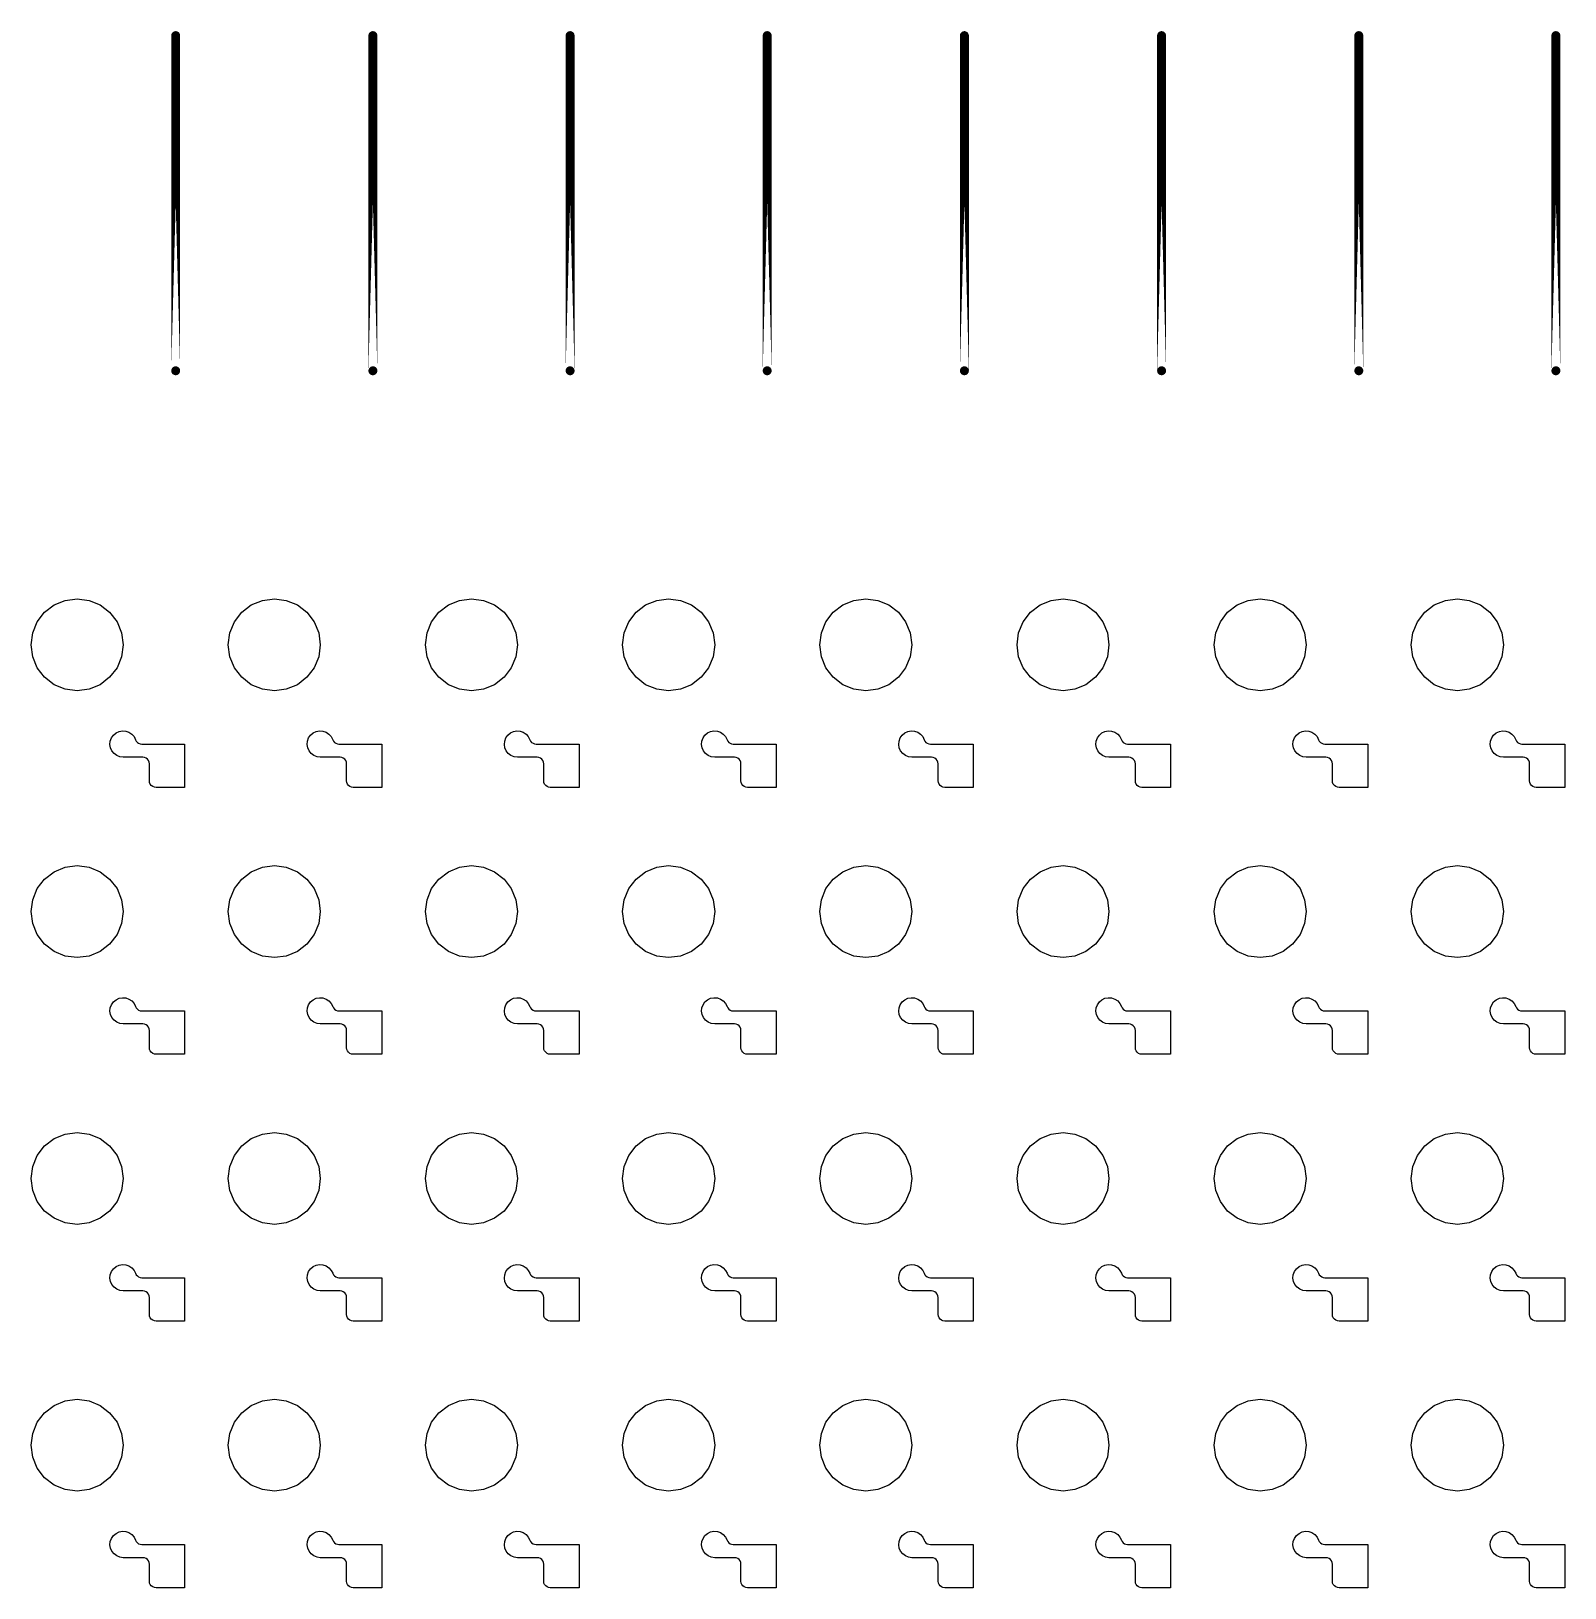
# Model space of a CAD drawing. Extents: x 11 to 212, y 11 to 212.
# Drawn here: x 65.79 to 79.52, y 161.51 to 175.44 of the extents above; entities that cross this region are included whole.
import ezdxf

# ---------------------------------------------------------------- set-up
doc = ezdxf.new("R2010")
doc.units = 0
doc.layers.get('0').update_dxf_attribs({"linetype": 'continuous'})
doc.layers.add('C3', color=7, linetype='continuous')

# ---------------------------------------------------------------- blocks, each defined once
blk = doc.blocks.new('cutlineendpoint')
at = {"const_width": 0.04}
blk.add_lwpolyline([(-0.02, 0, 1), (0.02, 0, 1)], format="xyb", close=True, dxfattribs=at)

msp = doc.modelspace()

# ---------------------------------------------------------------- linework, layer by layer
at = {"layer": 'C3', "const_width": 0.08}
for points in [[(67.082, 172.4), (67.082, 175.4)], [(68.847, 172.4), (68.847, 175.4)], [(70.612, 172.4), (70.612, 175.4)], [(72.376, 172.4), (72.376, 175.4)], [(74.141, 172.4), (74.141, 175.4)], [(75.906, 172.4), (75.906, 175.4)], [(77.671, 172.4), (77.671, 175.4)], [(79.435, 172.4), (79.435, 175.4)]]:
    msp.add_lwpolyline(points, close=True, dxfattribs=at)
at = {"layer": 'C3'}
for points in [[(66.612, 169.947), (66.598, 169.84), (66.557, 169.741), (66.491, 169.656), (66.406, 169.59), (66.307, 169.549), (66.2, 169.535), (66.093, 169.549), (65.994, 169.59), (65.909, 169.656), (65.843, 169.741), (65.802, 169.84), (65.788, 169.947), (65.802, 170.054), (65.843, 170.153), (65.909, 170.238), (65.994, 170.304), (66.093, 170.345), (66.2, 170.359), (66.307, 170.345), (66.406, 170.304), (66.491, 170.238), (66.557, 170.153), (66.598, 170.054)], [(68.376, 169.947), (68.362, 169.84), (68.321, 169.741), (68.256, 169.656), (68.171, 169.59), (68.071, 169.549), (67.965, 169.535), (67.858, 169.549), (67.759, 169.59), (67.674, 169.656), (67.608, 169.741), (67.567, 169.84), (67.553, 169.947), (67.567, 170.054), (67.608, 170.153), (67.674, 170.238), (67.759, 170.304), (67.858, 170.345), (67.965, 170.359), (68.071, 170.345), (68.171, 170.304), (68.256, 170.238), (68.321, 170.153), (68.362, 170.054)], [(70.141, 169.947), (70.127, 169.84), (70.086, 169.741), (70.021, 169.656), (69.935, 169.59), (69.836, 169.549), (69.729, 169.535), (69.623, 169.549), (69.524, 169.59), (69.438, 169.656), (69.373, 169.741), (69.332, 169.84), (69.318, 169.947), (69.332, 170.054), (69.373, 170.153), (69.438, 170.238), (69.524, 170.304), (69.623, 170.345), (69.729, 170.359), (69.836, 170.345), (69.935, 170.304), (70.021, 170.238), (70.086, 170.153), (70.127, 170.054)], [(71.906, 169.947), (71.892, 169.84), (71.851, 169.741), (71.785, 169.656), (71.7, 169.59), (71.601, 169.549), (71.494, 169.535), (71.388, 169.549), (71.288, 169.59), (71.203, 169.656), (71.138, 169.741), (71.096, 169.84), (71.082, 169.947), (71.096, 170.054), (71.138, 170.153), (71.203, 170.238), (71.288, 170.304), (71.388, 170.345), (71.494, 170.359), (71.601, 170.345), (71.7, 170.304), (71.785, 170.238), (71.851, 170.153), (71.892, 170.054)], [(73.671, 169.947), (73.657, 169.84), (73.615, 169.741), (73.55, 169.656), (73.465, 169.59), (73.365, 169.549), (73.259, 169.535), (73.152, 169.549), (73.053, 169.59), (72.968, 169.656), (72.902, 169.741), (72.861, 169.84), (72.847, 169.947), (72.861, 170.054), (72.902, 170.153), (72.968, 170.238), (73.053, 170.304), (73.152, 170.345), (73.259, 170.359), (73.365, 170.345), (73.465, 170.304), (73.55, 170.238), (73.615, 170.153), (73.657, 170.054)], [(75.435, 169.947), (75.421, 169.84), (75.38, 169.741), (75.315, 169.656), (75.229, 169.59), (75.13, 169.549), (75.024, 169.535), (74.917, 169.549), (74.818, 169.59), (74.732, 169.656), (74.667, 169.741), (74.626, 169.84), (74.612, 169.947), (74.626, 170.054), (74.667, 170.153), (74.732, 170.238), (74.818, 170.304), (74.917, 170.345), (75.024, 170.359), (75.13, 170.345), (75.229, 170.304), (75.315, 170.238), (75.38, 170.153), (75.421, 170.054)], [(77.2, 169.947), (77.186, 169.84), (77.145, 169.741), (77.079, 169.656), (76.994, 169.59), (76.895, 169.549), (76.788, 169.535), (76.682, 169.549), (76.582, 169.59), (76.497, 169.656), (76.432, 169.741), (76.391, 169.84), (76.376, 169.947), (76.391, 170.054), (76.432, 170.153), (76.497, 170.238), (76.582, 170.304), (76.682, 170.345), (76.788, 170.359), (76.895, 170.345), (76.994, 170.304), (77.079, 170.238), (77.145, 170.153), (77.186, 170.054)], [(78.965, 169.947), (78.951, 169.84), (78.91, 169.741), (78.844, 169.656), (78.759, 169.59), (78.66, 169.549), (78.553, 169.535), (78.446, 169.549), (78.347, 169.59), (78.262, 169.656), (78.196, 169.741), (78.155, 169.84), (78.141, 169.947), (78.155, 170.054), (78.196, 170.153), (78.262, 170.238), (78.347, 170.304), (78.446, 170.345), (78.553, 170.359), (78.66, 170.345), (78.759, 170.304), (78.844, 170.238), (78.91, 170.153), (78.951, 170.054)], [(66.906, 168.671), (66.891, 168.673), (66.876, 168.678), (66.864, 168.688), (66.855, 168.7), (66.849, 168.714), (66.847, 168.729), (66.847, 168.882), (66.845, 168.898), (66.839, 168.912), (66.83, 168.924), (66.818, 168.933), (66.803, 168.939), (66.788, 168.941), (66.612, 168.941), (66.582, 168.945), (66.554, 168.956), (66.53, 168.974), (66.511, 168.998), (66.499, 169.026), (66.494, 169.056), (66.497, 169.086), (66.508, 169.114), (66.525, 169.139), (66.548, 169.158), (66.576, 169.171), (66.605, 169.176), (66.635, 169.174), (66.664, 169.164), (66.689, 169.148), (66.709, 169.125), (66.723, 169.098), (66.729, 169.085), (66.739, 169.074), (66.75, 169.066), (66.764, 169.061), (66.778, 169.059), (67.162, 169.059), (67.162, 168.671)], [(68.671, 168.671), (68.655, 168.673), (68.641, 168.678), (68.629, 168.688), (68.62, 168.7), (68.614, 168.714), (68.612, 168.729), (68.612, 168.882), (68.61, 168.898), (68.604, 168.912), (68.595, 168.924), (68.582, 168.933), (68.568, 168.939), (68.553, 168.941), (68.376, 168.941), (68.347, 168.945), (68.319, 168.956), (68.294, 168.974), (68.276, 168.998), (68.264, 169.026), (68.259, 169.056), (68.262, 169.086), (68.272, 169.114), (68.29, 169.139), (68.313, 169.158), (68.34, 169.171), (68.37, 169.176), (68.4, 169.174), (68.429, 169.164), (68.454, 169.148), (68.474, 169.125), (68.487, 169.098), (68.494, 169.085), (68.503, 169.074), (68.515, 169.066), (68.529, 169.061), (68.543, 169.059), (68.927, 169.059), (68.927, 168.671)], [(70.435, 168.671), (70.42, 168.673), (70.406, 168.678), (70.394, 168.688), (70.384, 168.7), (70.378, 168.714), (70.376, 168.729), (70.376, 168.882), (70.374, 168.898), (70.369, 168.912), (70.359, 168.924), (70.347, 168.933), (70.333, 168.939), (70.318, 168.941), (70.141, 168.941), (70.111, 168.945), (70.083, 168.956), (70.059, 168.974), (70.04, 168.998), (70.028, 169.026), (70.024, 169.056), (70.027, 169.086), (70.037, 169.114), (70.055, 169.139), (70.078, 169.158), (70.105, 169.171), (70.135, 169.176), (70.165, 169.174), (70.193, 169.164), (70.218, 169.148), (70.238, 169.125), (70.252, 169.098), (70.259, 169.085), (70.268, 169.074), (70.28, 169.066), (70.293, 169.061), (70.308, 169.059), (70.692, 169.059), (70.692, 168.671)], [(72.2, 168.671), (72.185, 168.673), (72.171, 168.678), (72.158, 168.688), (72.149, 168.7), (72.143, 168.714), (72.141, 168.729), (72.141, 168.882), (72.139, 168.898), (72.133, 168.912), (72.124, 168.924), (72.112, 168.933), (72.098, 168.939), (72.082, 168.941), (71.906, 168.941), (71.876, 168.945), (71.848, 168.956), (71.824, 168.974), (71.805, 168.998), (71.793, 169.026), (71.788, 169.056), (71.791, 169.086), (71.802, 169.114), (71.819, 169.139), (71.842, 169.158), (71.87, 169.171), (71.899, 169.176), (71.93, 169.174), (71.958, 169.164), (71.983, 169.148), (72.003, 169.125), (72.017, 169.098), (72.023, 169.085), (72.033, 169.074), (72.044, 169.066), (72.058, 169.061), (72.072, 169.059), (72.456, 169.059), (72.456, 168.671)], [(73.965, 168.671), (73.949, 168.673), (73.935, 168.678), (73.923, 168.688), (73.914, 168.7), (73.908, 168.714), (73.906, 168.729), (73.906, 168.882), (73.904, 168.898), (73.898, 168.912), (73.889, 168.924), (73.876, 168.933), (73.862, 168.939), (73.847, 168.941), (73.671, 168.941), (73.641, 168.945), (73.613, 168.956), (73.589, 168.974), (73.57, 168.998), (73.558, 169.026), (73.553, 169.056), (73.556, 169.086), (73.567, 169.114), (73.584, 169.139), (73.607, 169.158), (73.634, 169.171), (73.664, 169.176), (73.694, 169.174), (73.723, 169.164), (73.748, 169.148), (73.768, 169.125), (73.782, 169.098), (73.788, 169.085), (73.797, 169.074), (73.809, 169.066), (73.823, 169.061), (73.837, 169.059), (74.221, 169.059), (74.221, 168.671)], [(75.729, 168.671), (75.714, 168.673), (75.7, 168.678), (75.688, 168.688), (75.678, 168.7), (75.673, 168.714), (75.671, 168.729), (75.671, 168.882), (75.669, 168.898), (75.663, 168.912), (75.653, 168.924), (75.641, 168.933), (75.627, 168.939), (75.612, 168.941), (75.435, 168.941), (75.405, 168.945), (75.377, 168.956), (75.353, 168.974), (75.335, 168.998), (75.322, 169.026), (75.318, 169.056), (75.321, 169.086), (75.331, 169.114), (75.349, 169.139), (75.372, 169.158), (75.399, 169.171), (75.429, 169.176), (75.459, 169.174), (75.487, 169.164), (75.513, 169.148), (75.533, 169.125), (75.546, 169.098), (75.553, 169.085), (75.562, 169.074), (75.574, 169.066), (75.587, 169.061), (75.602, 169.059), (75.986, 169.059), (75.986, 168.671)], [(77.494, 168.671), (77.479, 168.673), (77.465, 168.678), (77.453, 168.688), (77.443, 168.7), (77.437, 168.714), (77.435, 168.729), (77.435, 168.882), (77.433, 168.898), (77.427, 168.912), (77.418, 168.924), (77.406, 168.933), (77.392, 168.939), (77.376, 168.941), (77.2, 168.941), (77.17, 168.945), (77.142, 168.956), (77.118, 168.974), (77.099, 168.998), (77.087, 169.026), (77.082, 169.056), (77.085, 169.086), (77.096, 169.114), (77.113, 169.139), (77.137, 169.158), (77.164, 169.171), (77.194, 169.176), (77.224, 169.174), (77.252, 169.164), (77.277, 169.148), (77.297, 169.125), (77.311, 169.098), (77.317, 169.085), (77.327, 169.074), (77.339, 169.066), (77.352, 169.061), (77.366, 169.059), (77.751, 169.059), (77.751, 168.671)], [(79.259, 168.671), (79.244, 168.673), (79.229, 168.678), (79.217, 168.688), (79.208, 168.7), (79.202, 168.714), (79.2, 168.729), (79.2, 168.882), (79.198, 168.898), (79.192, 168.912), (79.183, 168.924), (79.171, 168.933), (79.156, 168.939), (79.141, 168.941), (78.965, 168.941), (78.935, 168.945), (78.907, 168.956), (78.883, 168.974), (78.864, 168.998), (78.852, 169.026), (78.847, 169.056), (78.85, 169.086), (78.861, 169.114), (78.878, 169.139), (78.901, 169.158), (78.929, 169.171), (78.958, 169.176), (78.988, 169.174), (79.017, 169.164), (79.042, 169.148), (79.062, 169.125), (79.076, 169.098), (79.082, 169.085), (79.091, 169.074), (79.103, 169.066), (79.117, 169.061), (79.131, 169.059), (79.515, 169.059), (79.515, 168.671)], [(66.612, 167.559), (66.598, 167.452), (66.557, 167.353), (66.491, 167.268), (66.406, 167.202), (66.307, 167.161), (66.2, 167.147), (66.093, 167.161), (65.994, 167.202), (65.909, 167.268), (65.843, 167.353), (65.802, 167.452), (65.788, 167.559), (65.802, 167.665), (65.843, 167.765), (65.909, 167.85), (65.994, 167.915), (66.093, 167.957), (66.2, 167.971), (66.307, 167.957), (66.406, 167.915), (66.491, 167.85), (66.557, 167.765), (66.598, 167.665)], [(68.376, 167.559), (68.362, 167.452), (68.321, 167.353), (68.256, 167.268), (68.171, 167.202), (68.071, 167.161), (67.965, 167.147), (67.858, 167.161), (67.759, 167.202), (67.674, 167.268), (67.608, 167.353), (67.567, 167.452), (67.553, 167.559), (67.567, 167.665), (67.608, 167.765), (67.674, 167.85), (67.759, 167.915), (67.858, 167.957), (67.965, 167.971), (68.071, 167.957), (68.171, 167.915), (68.256, 167.85), (68.321, 167.765), (68.362, 167.665)], [(70.141, 167.559), (70.127, 167.452), (70.086, 167.353), (70.021, 167.268), (69.935, 167.202), (69.836, 167.161), (69.729, 167.147), (69.623, 167.161), (69.524, 167.202), (69.438, 167.268), (69.373, 167.353), (69.332, 167.452), (69.318, 167.559), (69.332, 167.665), (69.373, 167.765), (69.438, 167.85), (69.524, 167.915), (69.623, 167.957), (69.729, 167.971), (69.836, 167.957), (69.935, 167.915), (70.021, 167.85), (70.086, 167.765), (70.127, 167.665)], [(71.906, 167.559), (71.892, 167.452), (71.851, 167.353), (71.785, 167.268), (71.7, 167.202), (71.601, 167.161), (71.494, 167.147), (71.388, 167.161), (71.288, 167.202), (71.203, 167.268), (71.138, 167.353), (71.096, 167.452), (71.082, 167.559), (71.096, 167.665), (71.138, 167.765), (71.203, 167.85), (71.288, 167.915), (71.388, 167.957), (71.494, 167.971), (71.601, 167.957), (71.7, 167.915), (71.785, 167.85), (71.851, 167.765), (71.892, 167.665)], [(73.671, 167.559), (73.657, 167.452), (73.615, 167.353), (73.55, 167.268), (73.465, 167.202), (73.365, 167.161), (73.259, 167.147), (73.152, 167.161), (73.053, 167.202), (72.968, 167.268), (72.902, 167.353), (72.861, 167.452), (72.847, 167.559), (72.861, 167.665), (72.902, 167.765), (72.968, 167.85), (73.053, 167.915), (73.152, 167.957), (73.259, 167.971), (73.365, 167.957), (73.465, 167.915), (73.55, 167.85), (73.615, 167.765), (73.657, 167.665)], [(75.435, 167.559), (75.421, 167.452), (75.38, 167.353), (75.315, 167.268), (75.229, 167.202), (75.13, 167.161), (75.024, 167.147), (74.917, 167.161), (74.818, 167.202), (74.732, 167.268), (74.667, 167.353), (74.626, 167.452), (74.612, 167.559), (74.626, 167.665), (74.667, 167.765), (74.732, 167.85), (74.818, 167.915), (74.917, 167.957), (75.024, 167.971), (75.13, 167.957), (75.229, 167.915), (75.315, 167.85), (75.38, 167.765), (75.421, 167.665)], [(77.2, 167.559), (77.186, 167.452), (77.145, 167.353), (77.079, 167.268), (76.994, 167.202), (76.895, 167.161), (76.788, 167.147), (76.682, 167.161), (76.582, 167.202), (76.497, 167.268), (76.432, 167.353), (76.391, 167.452), (76.376, 167.559), (76.391, 167.665), (76.432, 167.765), (76.497, 167.85), (76.582, 167.915), (76.682, 167.957), (76.788, 167.971), (76.895, 167.957), (76.994, 167.915), (77.079, 167.85), (77.145, 167.765), (77.186, 167.665)], [(78.965, 167.559), (78.951, 167.452), (78.91, 167.353), (78.844, 167.268), (78.759, 167.202), (78.66, 167.161), (78.553, 167.147), (78.446, 167.161), (78.347, 167.202), (78.262, 167.268), (78.196, 167.353), (78.155, 167.452), (78.141, 167.559), (78.155, 167.665), (78.196, 167.765), (78.262, 167.85), (78.347, 167.915), (78.446, 167.957), (78.553, 167.971), (78.66, 167.957), (78.759, 167.915), (78.844, 167.85), (78.91, 167.765), (78.951, 167.665)], [(66.906, 166.282), (66.891, 166.284), (66.876, 166.29), (66.864, 166.3), (66.855, 166.312), (66.849, 166.326), (66.847, 166.341), (66.847, 166.494), (66.845, 166.509), (66.839, 166.524), (66.83, 166.536), (66.818, 166.545), (66.803, 166.551), (66.788, 166.553), (66.612, 166.553), (66.582, 166.557), (66.554, 166.568), (66.53, 166.586), (66.511, 166.61), (66.499, 166.638), (66.494, 166.667), (66.497, 166.697), (66.508, 166.726), (66.525, 166.75), (66.548, 166.77), (66.576, 166.783), (66.605, 166.788), (66.635, 166.786), (66.664, 166.776), (66.689, 166.759), (66.709, 166.737), (66.723, 166.71), (66.729, 166.697), (66.739, 166.686), (66.75, 166.678), (66.764, 166.672), (66.778, 166.671), (67.162, 166.671), (67.162, 166.282)], [(68.671, 166.282), (68.655, 166.284), (68.641, 166.29), (68.629, 166.3), (68.62, 166.312), (68.614, 166.326), (68.612, 166.341), (68.612, 166.494), (68.61, 166.509), (68.604, 166.524), (68.595, 166.536), (68.582, 166.545), (68.568, 166.551), (68.553, 166.553), (68.376, 166.553), (68.347, 166.557), (68.319, 166.568), (68.294, 166.586), (68.276, 166.61), (68.264, 166.638), (68.259, 166.667), (68.262, 166.697), (68.272, 166.726), (68.29, 166.75), (68.313, 166.77), (68.34, 166.783), (68.37, 166.788), (68.4, 166.786), (68.429, 166.776), (68.454, 166.759), (68.474, 166.737), (68.487, 166.71), (68.494, 166.697), (68.503, 166.686), (68.515, 166.678), (68.529, 166.672), (68.543, 166.671), (68.927, 166.671), (68.927, 166.282)], [(70.435, 166.282), (70.42, 166.284), (70.406, 166.29), (70.394, 166.3), (70.384, 166.312), (70.378, 166.326), (70.376, 166.341), (70.376, 166.494), (70.374, 166.509), (70.369, 166.524), (70.359, 166.536), (70.347, 166.545), (70.333, 166.551), (70.318, 166.553), (70.141, 166.553), (70.111, 166.557), (70.083, 166.568), (70.059, 166.586), (70.04, 166.61), (70.028, 166.638), (70.024, 166.667), (70.027, 166.697), (70.037, 166.726), (70.055, 166.75), (70.078, 166.77), (70.105, 166.783), (70.135, 166.788), (70.165, 166.786), (70.193, 166.776), (70.218, 166.759), (70.238, 166.737), (70.252, 166.71), (70.259, 166.697), (70.268, 166.686), (70.28, 166.678), (70.293, 166.672), (70.308, 166.671), (70.692, 166.671), (70.692, 166.282)], [(72.2, 166.282), (72.185, 166.284), (72.171, 166.29), (72.158, 166.3), (72.149, 166.312), (72.143, 166.326), (72.141, 166.341), (72.141, 166.494), (72.139, 166.509), (72.133, 166.524), (72.124, 166.536), (72.112, 166.545), (72.098, 166.551), (72.082, 166.553), (71.906, 166.553), (71.876, 166.557), (71.848, 166.568), (71.824, 166.586), (71.805, 166.61), (71.793, 166.638), (71.788, 166.667), (71.791, 166.697), (71.802, 166.726), (71.819, 166.75), (71.842, 166.77), (71.87, 166.783), (71.899, 166.788), (71.93, 166.786), (71.958, 166.776), (71.983, 166.759), (72.003, 166.737), (72.017, 166.71), (72.023, 166.697), (72.033, 166.686), (72.044, 166.678), (72.058, 166.672), (72.072, 166.671), (72.456, 166.671), (72.456, 166.282)], [(73.965, 166.282), (73.949, 166.284), (73.935, 166.29), (73.923, 166.3), (73.914, 166.312), (73.908, 166.326), (73.906, 166.341), (73.906, 166.494), (73.904, 166.509), (73.898, 166.524), (73.889, 166.536), (73.876, 166.545), (73.862, 166.551), (73.847, 166.553), (73.671, 166.553), (73.641, 166.557), (73.613, 166.568), (73.589, 166.586), (73.57, 166.61), (73.558, 166.638), (73.553, 166.667), (73.556, 166.697), (73.567, 166.726), (73.584, 166.75), (73.607, 166.77), (73.634, 166.783), (73.664, 166.788), (73.694, 166.786), (73.723, 166.776), (73.748, 166.759), (73.768, 166.737), (73.782, 166.71), (73.788, 166.697), (73.797, 166.686), (73.809, 166.678), (73.823, 166.672), (73.837, 166.671), (74.221, 166.671), (74.221, 166.282)], [(75.729, 166.282), (75.714, 166.284), (75.7, 166.29), (75.688, 166.3), (75.678, 166.312), (75.673, 166.326), (75.671, 166.341), (75.671, 166.494), (75.669, 166.509), (75.663, 166.524), (75.653, 166.536), (75.641, 166.545), (75.627, 166.551), (75.612, 166.553), (75.435, 166.553), (75.405, 166.557), (75.377, 166.568), (75.353, 166.586), (75.335, 166.61), (75.322, 166.638), (75.318, 166.667), (75.321, 166.697), (75.331, 166.726), (75.349, 166.75), (75.372, 166.77), (75.399, 166.783), (75.429, 166.788), (75.459, 166.786), (75.487, 166.776), (75.513, 166.759), (75.533, 166.737), (75.546, 166.71), (75.553, 166.697), (75.562, 166.686), (75.574, 166.678), (75.587, 166.672), (75.602, 166.671), (75.986, 166.671), (75.986, 166.282)], [(77.494, 166.282), (77.479, 166.284), (77.465, 166.29), (77.453, 166.3), (77.443, 166.312), (77.437, 166.326), (77.435, 166.341), (77.435, 166.494), (77.433, 166.509), (77.427, 166.524), (77.418, 166.536), (77.406, 166.545), (77.392, 166.551), (77.376, 166.553), (77.2, 166.553), (77.17, 166.557), (77.142, 166.568), (77.118, 166.586), (77.099, 166.61), (77.087, 166.638), (77.082, 166.667), (77.085, 166.697), (77.096, 166.726), (77.113, 166.75), (77.137, 166.77), (77.164, 166.783), (77.194, 166.788), (77.224, 166.786), (77.252, 166.776), (77.277, 166.759), (77.297, 166.737), (77.311, 166.71), (77.317, 166.697), (77.327, 166.686), (77.339, 166.678), (77.352, 166.672), (77.366, 166.671), (77.751, 166.671), (77.751, 166.282)], [(79.259, 166.282), (79.244, 166.284), (79.229, 166.29), (79.217, 166.3), (79.208, 166.312), (79.202, 166.326), (79.2, 166.341), (79.2, 166.494), (79.198, 166.509), (79.192, 166.524), (79.183, 166.536), (79.171, 166.545), (79.156, 166.551), (79.141, 166.553), (78.965, 166.553), (78.935, 166.557), (78.907, 166.568), (78.883, 166.586), (78.864, 166.61), (78.852, 166.638), (78.847, 166.667), (78.85, 166.697), (78.861, 166.726), (78.878, 166.75), (78.901, 166.77), (78.929, 166.783), (78.958, 166.788), (78.988, 166.786), (79.017, 166.776), (79.042, 166.759), (79.062, 166.737), (79.076, 166.71), (79.082, 166.697), (79.091, 166.686), (79.103, 166.678), (79.117, 166.672), (79.131, 166.671), (79.515, 166.671), (79.515, 166.282)], [(66.612, 165.171), (66.598, 165.064), (66.557, 164.965), (66.491, 164.879), (66.406, 164.814), (66.307, 164.773), (66.2, 164.759), (66.093, 164.773), (65.994, 164.814), (65.909, 164.879), (65.843, 164.965), (65.802, 165.064), (65.788, 165.171), (65.802, 165.277), (65.843, 165.376), (65.909, 165.462), (65.994, 165.527), (66.093, 165.568), (66.2, 165.582), (66.307, 165.568), (66.406, 165.527), (66.491, 165.462), (66.557, 165.376), (66.598, 165.277)], [(68.376, 165.171), (68.362, 165.064), (68.321, 164.965), (68.256, 164.879), (68.171, 164.814), (68.071, 164.773), (67.965, 164.759), (67.858, 164.773), (67.759, 164.814), (67.674, 164.879), (67.608, 164.965), (67.567, 165.064), (67.553, 165.171), (67.567, 165.277), (67.608, 165.376), (67.674, 165.462), (67.759, 165.527), (67.858, 165.568), (67.965, 165.582), (68.071, 165.568), (68.171, 165.527), (68.256, 165.462), (68.321, 165.376), (68.362, 165.277)], [(70.141, 165.171), (70.127, 165.064), (70.086, 164.965), (70.021, 164.879), (69.935, 164.814), (69.836, 164.773), (69.729, 164.759), (69.623, 164.773), (69.524, 164.814), (69.438, 164.879), (69.373, 164.965), (69.332, 165.064), (69.318, 165.171), (69.332, 165.277), (69.373, 165.376), (69.438, 165.462), (69.524, 165.527), (69.623, 165.568), (69.729, 165.582), (69.836, 165.568), (69.935, 165.527), (70.021, 165.462), (70.086, 165.376), (70.127, 165.277)], [(71.906, 165.171), (71.892, 165.064), (71.851, 164.965), (71.785, 164.879), (71.7, 164.814), (71.601, 164.773), (71.494, 164.759), (71.388, 164.773), (71.288, 164.814), (71.203, 164.879), (71.138, 164.965), (71.096, 165.064), (71.082, 165.171), (71.096, 165.277), (71.138, 165.376), (71.203, 165.462), (71.288, 165.527), (71.388, 165.568), (71.494, 165.582), (71.601, 165.568), (71.7, 165.527), (71.785, 165.462), (71.851, 165.376), (71.892, 165.277)], [(73.671, 165.171), (73.657, 165.064), (73.615, 164.965), (73.55, 164.879), (73.465, 164.814), (73.365, 164.773), (73.259, 164.759), (73.152, 164.773), (73.053, 164.814), (72.968, 164.879), (72.902, 164.965), (72.861, 165.064), (72.847, 165.171), (72.861, 165.277), (72.902, 165.376), (72.968, 165.462), (73.053, 165.527), (73.152, 165.568), (73.259, 165.582), (73.365, 165.568), (73.465, 165.527), (73.55, 165.462), (73.615, 165.376), (73.657, 165.277)], [(75.435, 165.171), (75.421, 165.064), (75.38, 164.965), (75.315, 164.879), (75.229, 164.814), (75.13, 164.773), (75.024, 164.759), (74.917, 164.773), (74.818, 164.814), (74.732, 164.879), (74.667, 164.965), (74.626, 165.064), (74.612, 165.171), (74.626, 165.277), (74.667, 165.376), (74.732, 165.462), (74.818, 165.527), (74.917, 165.568), (75.024, 165.582), (75.13, 165.568), (75.229, 165.527), (75.315, 165.462), (75.38, 165.376), (75.421, 165.277)], [(77.2, 165.171), (77.186, 165.064), (77.145, 164.965), (77.079, 164.879), (76.994, 164.814), (76.895, 164.773), (76.788, 164.759), (76.682, 164.773), (76.582, 164.814), (76.497, 164.879), (76.432, 164.965), (76.391, 165.064), (76.376, 165.171), (76.391, 165.277), (76.432, 165.376), (76.497, 165.462), (76.582, 165.527), (76.682, 165.568), (76.788, 165.582), (76.895, 165.568), (76.994, 165.527), (77.079, 165.462), (77.145, 165.376), (77.186, 165.277)], [(78.965, 165.171), (78.951, 165.064), (78.91, 164.965), (78.844, 164.879), (78.759, 164.814), (78.66, 164.773), (78.553, 164.759), (78.446, 164.773), (78.347, 164.814), (78.262, 164.879), (78.196, 164.965), (78.155, 165.064), (78.141, 165.171), (78.155, 165.277), (78.196, 165.376), (78.262, 165.462), (78.347, 165.527), (78.446, 165.568), (78.553, 165.582), (78.66, 165.568), (78.759, 165.527), (78.844, 165.462), (78.91, 165.376), (78.951, 165.277)], [(66.906, 163.894), (66.891, 163.896), (66.876, 163.902), (66.864, 163.911), (66.855, 163.924), (66.849, 163.938), (66.847, 163.953), (66.847, 164.106), (66.845, 164.121), (66.839, 164.135), (66.83, 164.147), (66.818, 164.157), (66.803, 164.163), (66.788, 164.165), (66.612, 164.165), (66.582, 164.169), (66.554, 164.18), (66.53, 164.198), (66.511, 164.222), (66.499, 164.249), (66.494, 164.279), (66.497, 164.309), (66.508, 164.337), (66.525, 164.362), (66.548, 164.381), (66.576, 164.394), (66.605, 164.4), (66.635, 164.398), (66.664, 164.388), (66.689, 164.371), (66.709, 164.348), (66.723, 164.322), (66.729, 164.309), (66.739, 164.298), (66.75, 164.289), (66.764, 164.284), (66.778, 164.282), (67.162, 164.282), (67.162, 163.894)], [(68.671, 163.894), (68.655, 163.896), (68.641, 163.902), (68.629, 163.911), (68.62, 163.924), (68.614, 163.938), (68.612, 163.953), (68.612, 164.106), (68.61, 164.121), (68.604, 164.135), (68.595, 164.147), (68.582, 164.157), (68.568, 164.163), (68.553, 164.165), (68.376, 164.165), (68.347, 164.169), (68.319, 164.18), (68.294, 164.198), (68.276, 164.222), (68.264, 164.249), (68.259, 164.279), (68.262, 164.309), (68.272, 164.337), (68.29, 164.362), (68.313, 164.381), (68.34, 164.394), (68.37, 164.4), (68.4, 164.398), (68.429, 164.388), (68.454, 164.371), (68.474, 164.348), (68.487, 164.322), (68.494, 164.309), (68.503, 164.298), (68.515, 164.289), (68.529, 164.284), (68.543, 164.282), (68.927, 164.282), (68.927, 163.894)], [(70.435, 163.894), (70.42, 163.896), (70.406, 163.902), (70.394, 163.911), (70.384, 163.924), (70.378, 163.938), (70.376, 163.953), (70.376, 164.106), (70.374, 164.121), (70.369, 164.135), (70.359, 164.147), (70.347, 164.157), (70.333, 164.163), (70.318, 164.165), (70.141, 164.165), (70.111, 164.169), (70.083, 164.18), (70.059, 164.198), (70.04, 164.222), (70.028, 164.249), (70.024, 164.279), (70.027, 164.309), (70.037, 164.337), (70.055, 164.362), (70.078, 164.381), (70.105, 164.394), (70.135, 164.4), (70.165, 164.398), (70.193, 164.388), (70.218, 164.371), (70.238, 164.348), (70.252, 164.322), (70.259, 164.309), (70.268, 164.298), (70.28, 164.289), (70.293, 164.284), (70.308, 164.282), (70.692, 164.282), (70.692, 163.894)], [(72.2, 163.894), (72.185, 163.896), (72.171, 163.902), (72.158, 163.911), (72.149, 163.924), (72.143, 163.938), (72.141, 163.953), (72.141, 164.106), (72.139, 164.121), (72.133, 164.135), (72.124, 164.147), (72.112, 164.157), (72.098, 164.163), (72.082, 164.165), (71.906, 164.165), (71.876, 164.169), (71.848, 164.18), (71.824, 164.198), (71.805, 164.222), (71.793, 164.249), (71.788, 164.279), (71.791, 164.309), (71.802, 164.337), (71.819, 164.362), (71.842, 164.381), (71.87, 164.394), (71.899, 164.4), (71.93, 164.398), (71.958, 164.388), (71.983, 164.371), (72.003, 164.348), (72.017, 164.322), (72.023, 164.309), (72.033, 164.298), (72.044, 164.289), (72.058, 164.284), (72.072, 164.282), (72.456, 164.282), (72.456, 163.894)], [(73.965, 163.894), (73.949, 163.896), (73.935, 163.902), (73.923, 163.911), (73.914, 163.924), (73.908, 163.938), (73.906, 163.953), (73.906, 164.106), (73.904, 164.121), (73.898, 164.135), (73.889, 164.147), (73.876, 164.157), (73.862, 164.163), (73.847, 164.165), (73.671, 164.165), (73.641, 164.169), (73.613, 164.18), (73.589, 164.198), (73.57, 164.222), (73.558, 164.249), (73.553, 164.279), (73.556, 164.309), (73.567, 164.337), (73.584, 164.362), (73.607, 164.381), (73.634, 164.394), (73.664, 164.4), (73.694, 164.398), (73.723, 164.388), (73.748, 164.371), (73.768, 164.348), (73.782, 164.322), (73.788, 164.309), (73.797, 164.298), (73.809, 164.289), (73.823, 164.284), (73.837, 164.282), (74.221, 164.282), (74.221, 163.894)], [(75.729, 163.894), (75.714, 163.896), (75.7, 163.902), (75.688, 163.911), (75.678, 163.924), (75.673, 163.938), (75.671, 163.953), (75.671, 164.106), (75.669, 164.121), (75.663, 164.135), (75.653, 164.147), (75.641, 164.157), (75.627, 164.163), (75.612, 164.165), (75.435, 164.165), (75.405, 164.169), (75.377, 164.18), (75.353, 164.198), (75.335, 164.222), (75.322, 164.249), (75.318, 164.279), (75.321, 164.309), (75.331, 164.337), (75.349, 164.362), (75.372, 164.381), (75.399, 164.394), (75.429, 164.4), (75.459, 164.398), (75.487, 164.388), (75.513, 164.371), (75.533, 164.348), (75.546, 164.322), (75.553, 164.309), (75.562, 164.298), (75.574, 164.289), (75.587, 164.284), (75.602, 164.282), (75.986, 164.282), (75.986, 163.894)], [(77.494, 163.894), (77.479, 163.896), (77.465, 163.902), (77.453, 163.911), (77.443, 163.924), (77.437, 163.938), (77.435, 163.953), (77.435, 164.106), (77.433, 164.121), (77.427, 164.135), (77.418, 164.147), (77.406, 164.157), (77.392, 164.163), (77.376, 164.165), (77.2, 164.165), (77.17, 164.169), (77.142, 164.18), (77.118, 164.198), (77.099, 164.222), (77.087, 164.249), (77.082, 164.279), (77.085, 164.309), (77.096, 164.337), (77.113, 164.362), (77.137, 164.381), (77.164, 164.394), (77.194, 164.4), (77.224, 164.398), (77.252, 164.388), (77.277, 164.371), (77.297, 164.348), (77.311, 164.322), (77.317, 164.309), (77.327, 164.298), (77.339, 164.289), (77.352, 164.284), (77.366, 164.282), (77.751, 164.282), (77.751, 163.894)], [(79.259, 163.894), (79.244, 163.896), (79.229, 163.902), (79.217, 163.911), (79.208, 163.924), (79.202, 163.938), (79.2, 163.953), (79.2, 164.106), (79.198, 164.121), (79.192, 164.135), (79.183, 164.147), (79.171, 164.157), (79.156, 164.163), (79.141, 164.165), (78.965, 164.165), (78.935, 164.169), (78.907, 164.18), (78.883, 164.198), (78.864, 164.222), (78.852, 164.249), (78.847, 164.279), (78.85, 164.309), (78.861, 164.337), (78.878, 164.362), (78.901, 164.381), (78.929, 164.394), (78.958, 164.4), (78.988, 164.398), (79.017, 164.388), (79.042, 164.371), (79.062, 164.348), (79.076, 164.322), (79.082, 164.309), (79.091, 164.298), (79.103, 164.289), (79.117, 164.284), (79.131, 164.282), (79.515, 164.282), (79.515, 163.894)], [(66.612, 162.782), (66.598, 162.676), (66.557, 162.576), (66.491, 162.491), (66.406, 162.426), (66.307, 162.385), (66.2, 162.371), (66.093, 162.385), (65.994, 162.426), (65.909, 162.491), (65.843, 162.576), (65.802, 162.676), (65.788, 162.782), (65.802, 162.889), (65.843, 162.988), (65.909, 163.074), (65.994, 163.139), (66.093, 163.18), (66.2, 163.194), (66.307, 163.18), (66.406, 163.139), (66.491, 163.074), (66.557, 162.988), (66.598, 162.889)], [(68.376, 162.782), (68.362, 162.676), (68.321, 162.576), (68.256, 162.491), (68.171, 162.426), (68.071, 162.385), (67.965, 162.371), (67.858, 162.385), (67.759, 162.426), (67.674, 162.491), (67.608, 162.576), (67.567, 162.676), (67.553, 162.782), (67.567, 162.889), (67.608, 162.988), (67.674, 163.074), (67.759, 163.139), (67.858, 163.18), (67.965, 163.194), (68.071, 163.18), (68.171, 163.139), (68.256, 163.074), (68.321, 162.988), (68.362, 162.889)], [(70.141, 162.782), (70.127, 162.676), (70.086, 162.576), (70.021, 162.491), (69.935, 162.426), (69.836, 162.385), (69.729, 162.371), (69.623, 162.385), (69.524, 162.426), (69.438, 162.491), (69.373, 162.576), (69.332, 162.676), (69.318, 162.782), (69.332, 162.889), (69.373, 162.988), (69.438, 163.074), (69.524, 163.139), (69.623, 163.18), (69.729, 163.194), (69.836, 163.18), (69.935, 163.139), (70.021, 163.074), (70.086, 162.988), (70.127, 162.889)], [(71.906, 162.782), (71.892, 162.676), (71.851, 162.576), (71.785, 162.491), (71.7, 162.426), (71.601, 162.385), (71.494, 162.371), (71.388, 162.385), (71.288, 162.426), (71.203, 162.491), (71.138, 162.576), (71.096, 162.676), (71.082, 162.782), (71.096, 162.889), (71.138, 162.988), (71.203, 163.074), (71.288, 163.139), (71.388, 163.18), (71.494, 163.194), (71.601, 163.18), (71.7, 163.139), (71.785, 163.074), (71.851, 162.988), (71.892, 162.889)], [(73.671, 162.782), (73.657, 162.676), (73.615, 162.576), (73.55, 162.491), (73.465, 162.426), (73.365, 162.385), (73.259, 162.371), (73.152, 162.385), (73.053, 162.426), (72.968, 162.491), (72.902, 162.576), (72.861, 162.676), (72.847, 162.782), (72.861, 162.889), (72.902, 162.988), (72.968, 163.074), (73.053, 163.139), (73.152, 163.18), (73.259, 163.194), (73.365, 163.18), (73.465, 163.139), (73.55, 163.074), (73.615, 162.988), (73.657, 162.889)], [(75.435, 162.782), (75.421, 162.676), (75.38, 162.576), (75.315, 162.491), (75.229, 162.426), (75.13, 162.385), (75.024, 162.371), (74.917, 162.385), (74.818, 162.426), (74.732, 162.491), (74.667, 162.576), (74.626, 162.676), (74.612, 162.782), (74.626, 162.889), (74.667, 162.988), (74.732, 163.074), (74.818, 163.139), (74.917, 163.18), (75.024, 163.194), (75.13, 163.18), (75.229, 163.139), (75.315, 163.074), (75.38, 162.988), (75.421, 162.889)], [(77.2, 162.782), (77.186, 162.676), (77.145, 162.576), (77.079, 162.491), (76.994, 162.426), (76.895, 162.385), (76.788, 162.371), (76.682, 162.385), (76.582, 162.426), (76.497, 162.491), (76.432, 162.576), (76.391, 162.676), (76.376, 162.782), (76.391, 162.889), (76.432, 162.988), (76.497, 163.074), (76.582, 163.139), (76.682, 163.18), (76.788, 163.194), (76.895, 163.18), (76.994, 163.139), (77.079, 163.074), (77.145, 162.988), (77.186, 162.889)], [(78.965, 162.782), (78.951, 162.676), (78.91, 162.576), (78.844, 162.491), (78.759, 162.426), (78.66, 162.385), (78.553, 162.371), (78.446, 162.385), (78.347, 162.426), (78.262, 162.491), (78.196, 162.576), (78.155, 162.676), (78.141, 162.782), (78.155, 162.889), (78.196, 162.988), (78.262, 163.074), (78.347, 163.139), (78.446, 163.18), (78.553, 163.194), (78.66, 163.18), (78.759, 163.139), (78.844, 163.074), (78.91, 162.988), (78.951, 162.889)], [(66.906, 161.506), (66.891, 161.508), (66.876, 161.514), (66.864, 161.523), (66.855, 161.535), (66.849, 161.549), (66.847, 161.565), (66.847, 161.718), (66.845, 161.733), (66.839, 161.747), (66.83, 161.759), (66.818, 161.769), (66.803, 161.774), (66.788, 161.776), (66.612, 161.776), (66.582, 161.78), (66.554, 161.792), (66.53, 161.81), (66.511, 161.833), (66.499, 161.861), (66.494, 161.891), (66.497, 161.921), (66.508, 161.949), (66.525, 161.974), (66.548, 161.993), (66.576, 162.006), (66.605, 162.012), (66.635, 162.009), (66.664, 162), (66.689, 161.983), (66.709, 161.96), (66.723, 161.933), (66.729, 161.92), (66.739, 161.909), (66.75, 161.901), (66.764, 161.896), (66.778, 161.894), (67.162, 161.894), (67.162, 161.506)], [(68.671, 161.506), (68.655, 161.508), (68.641, 161.514), (68.629, 161.523), (68.62, 161.535), (68.614, 161.549), (68.612, 161.565), (68.612, 161.718), (68.61, 161.733), (68.604, 161.747), (68.595, 161.759), (68.582, 161.769), (68.568, 161.774), (68.553, 161.776), (68.376, 161.776), (68.347, 161.78), (68.319, 161.792), (68.294, 161.81), (68.276, 161.833), (68.264, 161.861), (68.259, 161.891), (68.262, 161.921), (68.272, 161.949), (68.29, 161.974), (68.313, 161.993), (68.34, 162.006), (68.37, 162.012), (68.4, 162.009), (68.429, 162), (68.454, 161.983), (68.474, 161.96), (68.487, 161.933), (68.494, 161.92), (68.503, 161.909), (68.515, 161.901), (68.529, 161.896), (68.543, 161.894), (68.927, 161.894), (68.927, 161.506)], [(70.435, 161.506), (70.42, 161.508), (70.406, 161.514), (70.394, 161.523), (70.384, 161.535), (70.378, 161.549), (70.376, 161.565), (70.376, 161.718), (70.374, 161.733), (70.369, 161.747), (70.359, 161.759), (70.347, 161.769), (70.333, 161.774), (70.318, 161.776), (70.141, 161.776), (70.111, 161.78), (70.083, 161.792), (70.059, 161.81), (70.04, 161.833), (70.028, 161.861), (70.024, 161.891), (70.027, 161.921), (70.037, 161.949), (70.055, 161.974), (70.078, 161.993), (70.105, 162.006), (70.135, 162.012), (70.165, 162.009), (70.193, 162), (70.218, 161.983), (70.238, 161.96), (70.252, 161.933), (70.259, 161.92), (70.268, 161.909), (70.28, 161.901), (70.293, 161.896), (70.308, 161.894), (70.692, 161.894), (70.692, 161.506)], [(72.2, 161.506), (72.185, 161.508), (72.171, 161.514), (72.158, 161.523), (72.149, 161.535), (72.143, 161.549), (72.141, 161.565), (72.141, 161.718), (72.139, 161.733), (72.133, 161.747), (72.124, 161.759), (72.112, 161.769), (72.098, 161.774), (72.082, 161.776), (71.906, 161.776), (71.876, 161.78), (71.848, 161.792), (71.824, 161.81), (71.805, 161.833), (71.793, 161.861), (71.788, 161.891), (71.791, 161.921), (71.802, 161.949), (71.819, 161.974), (71.842, 161.993), (71.87, 162.006), (71.899, 162.012), (71.93, 162.009), (71.958, 162), (71.983, 161.983), (72.003, 161.96), (72.017, 161.933), (72.023, 161.92), (72.033, 161.909), (72.044, 161.901), (72.058, 161.896), (72.072, 161.894), (72.456, 161.894), (72.456, 161.506)], [(73.965, 161.506), (73.949, 161.508), (73.935, 161.514), (73.923, 161.523), (73.914, 161.535), (73.908, 161.549), (73.906, 161.565), (73.906, 161.718), (73.904, 161.733), (73.898, 161.747), (73.889, 161.759), (73.876, 161.769), (73.862, 161.774), (73.847, 161.776), (73.671, 161.776), (73.641, 161.78), (73.613, 161.792), (73.589, 161.81), (73.57, 161.833), (73.558, 161.861), (73.553, 161.891), (73.556, 161.921), (73.567, 161.949), (73.584, 161.974), (73.607, 161.993), (73.634, 162.006), (73.664, 162.012), (73.694, 162.009), (73.723, 162), (73.748, 161.983), (73.768, 161.96), (73.782, 161.933), (73.788, 161.92), (73.797, 161.909), (73.809, 161.901), (73.823, 161.896), (73.837, 161.894), (74.221, 161.894), (74.221, 161.506)], [(75.729, 161.506), (75.714, 161.508), (75.7, 161.514), (75.688, 161.523), (75.678, 161.535), (75.673, 161.549), (75.671, 161.565), (75.671, 161.718), (75.669, 161.733), (75.663, 161.747), (75.653, 161.759), (75.641, 161.769), (75.627, 161.774), (75.612, 161.776), (75.435, 161.776), (75.405, 161.78), (75.377, 161.792), (75.353, 161.81), (75.335, 161.833), (75.322, 161.861), (75.318, 161.891), (75.321, 161.921), (75.331, 161.949), (75.349, 161.974), (75.372, 161.993), (75.399, 162.006), (75.429, 162.012), (75.459, 162.009), (75.487, 162), (75.513, 161.983), (75.533, 161.96), (75.546, 161.933), (75.553, 161.92), (75.562, 161.909), (75.574, 161.901), (75.587, 161.896), (75.602, 161.894), (75.986, 161.894), (75.986, 161.506)], [(77.494, 161.506), (77.479, 161.508), (77.465, 161.514), (77.453, 161.523), (77.443, 161.535), (77.437, 161.549), (77.435, 161.565), (77.435, 161.718), (77.433, 161.733), (77.427, 161.747), (77.418, 161.759), (77.406, 161.769), (77.392, 161.774), (77.376, 161.776), (77.2, 161.776), (77.17, 161.78), (77.142, 161.792), (77.118, 161.81), (77.099, 161.833), (77.087, 161.861), (77.082, 161.891), (77.085, 161.921), (77.096, 161.949), (77.113, 161.974), (77.137, 161.993), (77.164, 162.006), (77.194, 162.012), (77.224, 162.009), (77.252, 162), (77.277, 161.983), (77.297, 161.96), (77.311, 161.933), (77.317, 161.92), (77.327, 161.909), (77.339, 161.901), (77.352, 161.896), (77.366, 161.894), (77.751, 161.894), (77.751, 161.506)], [(79.259, 161.506), (79.244, 161.508), (79.229, 161.514), (79.217, 161.523), (79.208, 161.535), (79.202, 161.549), (79.2, 161.565), (79.2, 161.718), (79.198, 161.733), (79.192, 161.747), (79.183, 161.759), (79.171, 161.769), (79.156, 161.774), (79.141, 161.776), (78.965, 161.776), (78.935, 161.78), (78.907, 161.792), (78.883, 161.81), (78.864, 161.833), (78.852, 161.861), (78.847, 161.891), (78.85, 161.921), (78.861, 161.949), (78.878, 161.974), (78.901, 161.993), (78.929, 162.006), (78.958, 162.012), (78.988, 162.009), (79.017, 162), (79.042, 161.983), (79.062, 161.96), (79.076, 161.933), (79.082, 161.92), (79.091, 161.909), (79.103, 161.901), (79.117, 161.896), (79.131, 161.894), (79.515, 161.894), (79.515, 161.506)]]:
    msp.add_lwpolyline(points, close=True, dxfattribs=at)

# ---------------------------------------------------------------- block references
for p in [(67.082, 175.4), (68.847, 175.4), (70.612, 175.4), (72.376, 175.4), (74.141, 175.4), (75.906, 175.4), (77.671, 175.4), (79.435, 175.4), (67.082, 172.4), (68.847, 172.4), (70.612, 172.4), (72.376, 172.4), (74.141, 172.4), (75.906, 172.4), (77.671, 172.4), (79.435, 172.4)]:
    msp.add_blockref('cutlineendpoint', p, dxfattribs=at)

doc.saveas('drawing.dxf')
